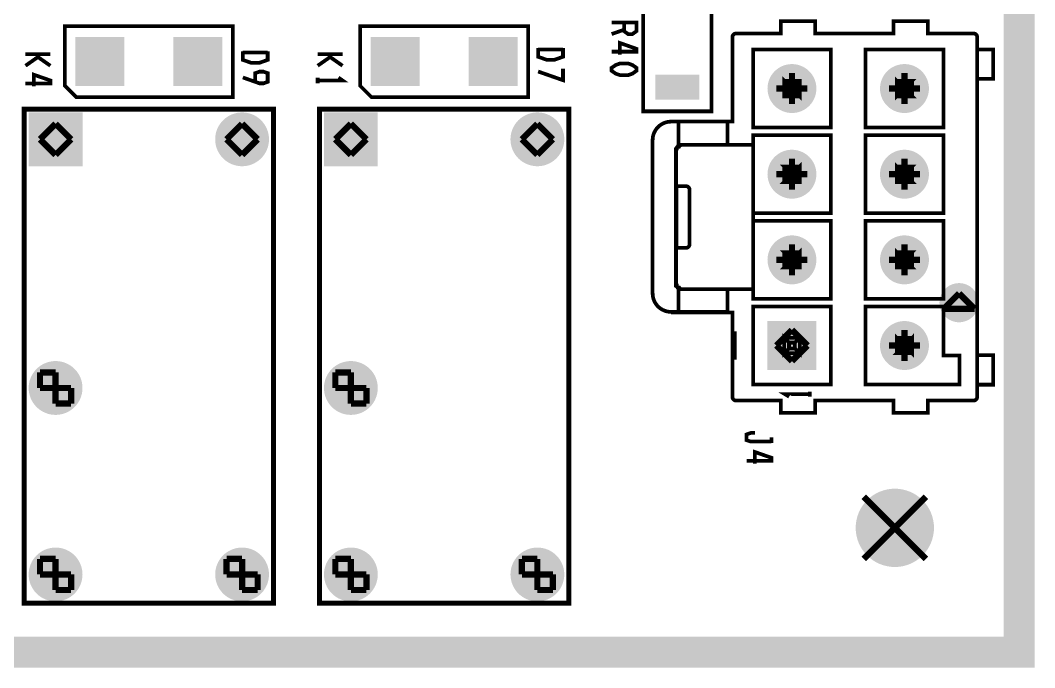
# Model space of a CAD drawing. Extents: x 36 to 154, y -1 to 63.
# Drawn here: x 112.86 to 154.3, y -0.64 to 25.82 of the extents above; entities that cross this region are included whole.
import ezdxf

# ---------------------------------------------------------------- set-up
doc = ezdxf.new("R2010")
doc.units = 0
doc.header["$MEASUREMENT"] = 0
doc.layers.get('0').update_dxf_attribs({"linetype": 'CONTINUOUS'})
for name, color, linetype in [('25-336-0_BOT', 7, 'CONTINUOUS'), ('25-336-0_DRD', 7, 'CONTINUOUS'), ('25-336-0_SST', 1, 'CONTINUOUS'), ('25-336-0_TOP', 4, 'CONTINUOUS'), ('THRUHOLE_NPT', 5, 'CONTINUOUS'), ('THRUHOLE_TAP', 10, 'CONTINUOUS')]:
    doc.layers.add(name, color=color, linetype=linetype)

# ---------------------------------------------------------------- blocks, each defined once
blk = doc.blocks.new('SQUARE_18')
blk.add_solid([(0.99949, 0.99949), (0.99949, -0.99949), (-0.99949, 0.99949), (-0.99949, -0.99949)])
blk = doc.blocks.new('ROUND_29')
at = {"const_width": 0.99949}
blk.add_lwpolyline([(-0.499744, 0, 1), (0.499744, 0, 1)], format="xyb", close=True, dxfattribs=at)
blk = doc.blocks.new('ROUND_30')
at = {"const_width": 0.8001}
blk.add_lwpolyline([(-0.40005, 0, 1), (0.40005, 0, 1)], format="xyb", close=True, dxfattribs=at)
blk = doc.blocks.new('ROUND_32')
at = {"const_width": 1.09982}
blk.add_lwpolyline([(-0.54991, 0, 1), (0.54991, 0, 1)], format="xyb", close=True, dxfattribs=at)
blk = doc.blocks.new('SQUARE_33')
blk.add_solid([(1.09982, 1.09982), (1.09982, -1.09982), (-1.09982, 1.09982), (-1.09982, -1.09982)])
blk = doc.blocks.new('ROUND_56')
at = {"const_width": 1.6002}
blk.add_lwpolyline([(-0.8001, 0, 1), (0.8001, 0, 1)], format="xyb", close=True, dxfattribs=at)
blk = doc.blocks.new('RECTANGLE_4')
blk.add_solid([(0.9017, 0.508), (0.9017, -0.508), (-0.9017, 0.508), (-0.9017, -0.508)])
blk = doc.blocks.new('ROUND_11')
at = {"const_width": 0.50038}
blk.add_lwpolyline([(-0.25019, 0, 1), (0.25019, 0, 1)], format="xyb", close=True, dxfattribs=at)
blk = doc.blocks.new('ROUND_23')
at = {"const_width": 0.59944}
blk.add_lwpolyline([(-0.29972, 0, 1), (0.29972, 0, 1)], format="xyb", close=True, dxfattribs=at)
blk = doc.blocks.new('ROUND_67')
at = {"const_width": 0.49911}
blk.add_lwpolyline([(-0.249554, 0, 1), (0.249554, 0, 1)], format="xyb", close=True, dxfattribs=at)

msp = doc.modelspace()

# ---------------------------------------------------------------- linework, layer by layer
at = {"layer": '25-336-0_DRD'}
for points, const_width in [([(38.1, 0), (153.67, 0), (153.67, 62.23), (36.83, 62.23), (36.83, 0), (38.1, 0)], 1.27), ([(144.3863, 23.66518), (144.3863, 22.39518)], 0.254), ([(148.9837, 23.66518), (148.9837, 22.39518)], 0.254), ([(145.0213, 23.03018), (143.7513, 23.03018)], 0.254), ([(149.6187, 23.03018), (148.3487, 23.03018)], 0.254), ([(114.3, 21.59), (113.665, 20.955)], 0.254), ([(114.935, 20.955), (114.3, 21.59)], 0.254), ([(121.92, 21.59), (121.285, 20.955)], 0.254), ([(122.555, 20.955), (121.92, 21.59)], 0.254), ([(126.365, 21.59), (125.73, 20.955)], 0.254), ([(127, 20.955), (126.365, 21.59)], 0.254), ([(133.985, 21.59), (133.35, 20.955)], 0.254), ([(134.62, 20.955), (133.985, 21.59)], 0.254), ([(113.665, 20.955), (114.3, 20.32)], 0.254), ([(114.3, 20.32), (114.935, 20.955)], 0.254), ([(121.285, 20.955), (121.92, 20.32)], 0.254), ([(121.92, 20.32), (122.555, 20.955)], 0.254), ([(125.73, 20.955), (126.365, 20.32)], 0.254), ([(126.365, 20.32), (127, 20.955)], 0.254), ([(133.35, 20.955), (133.985, 20.32)], 0.254), ([(133.985, 20.32), (134.62, 20.955)], 0.254), ([(144.3863, 20.16506), (144.3863, 18.89506)], 0.254), ([(148.9837, 20.16506), (148.9837, 18.89506)], 0.254), ([(145.0213, 19.53006), (143.7513, 19.53006)], 0.254), ([(149.6187, 19.53006), (148.3487, 19.53006)], 0.254), ([(144.3863, 16.66494), (144.3863, 15.39494)], 0.254), ([(148.9837, 16.66494), (148.9837, 15.39494)], 0.254), ([(145.0213, 16.02994), (143.7513, 16.02994)], 0.254), ([(149.6187, 16.02994), (148.3487, 16.02994)], 0.254), ([(151.21382, 14.66088), (150.57882, 14.02588)], 0.254), ([(151.84882, 14.02588), (151.21382, 14.66088)], 0.254), ([(150.57882, 14.02588), (151.84882, 14.02588)], 0.254), ([(144.3863, 13.16482), (143.7513, 12.52982)], 0.254), ([(145.0213, 12.52982), (144.3863, 13.16482)], 0.254), ([(148.9837, 13.16482), (148.9837, 11.89482)], 0.254), ([(143.7513, 12.52982), (144.3863, 11.89482)], 0.254), ([(144.3863, 11.89482), (145.0213, 12.52982)], 0.254), ([(149.6187, 12.52982), (148.3487, 12.52982)], 0.254), ([(113.665, 11.43), (113.665, 10.795)], 0.254), ([(114.3, 11.43), (113.665, 11.43)], 0.254), ([(114.3, 10.16), (114.3, 11.43)], 0.254), ([(125.73, 11.43), (125.73, 10.795)], 0.254), ([(126.365, 11.43), (125.73, 11.43)], 0.254), ([(126.365, 10.16), (126.365, 11.43)], 0.254), ([(113.665, 10.795), (114.935, 10.795)], 0.254), ([(114.935, 10.795), (114.935, 10.16)], 0.254), ([(125.73, 10.795), (127, 10.795)], 0.254), ([(127, 10.795), (127, 10.16)], 0.254), ([(114.935, 10.16), (114.3, 10.16)], 0.254), ([(127, 10.16), (126.365, 10.16)], 0.254), ([(149.86, 6.35), (147.32, 3.81)], 0.254), ([(149.86, 3.81), (147.32, 6.35)], 0.254), ([(113.665, 3.81), (113.665, 3.175)], 0.254), ([(114.3, 3.81), (113.665, 3.81)], 0.254), ([(114.3, 2.54), (114.3, 3.81)], 0.254), ([(121.285, 3.81), (121.285, 3.175)], 0.254), ([(121.92, 3.81), (121.285, 3.81)], 0.254), ([(121.92, 2.54), (121.92, 3.81)], 0.254), ([(125.73, 3.81), (125.73, 3.175)], 0.254), ([(126.365, 3.81), (125.73, 3.81)], 0.254), ([(126.365, 2.54), (126.365, 3.81)], 0.254), ([(133.35, 3.81), (133.35, 3.175)], 0.254), ([(133.985, 3.81), (133.35, 3.81)], 0.254), ([(133.985, 2.54), (133.985, 3.81)], 0.254), ([(113.665, 3.175), (114.935, 3.175)], 0.254), ([(114.935, 3.175), (114.935, 2.54)], 0.254), ([(121.285, 3.175), (122.555, 3.175)], 0.254), ([(122.555, 3.175), (122.555, 2.54)], 0.254), ([(125.73, 3.175), (127, 3.175)], 0.254), ([(127, 3.175), (127, 2.54)], 0.254), ([(133.35, 3.175), (134.62, 3.175)], 0.254), ([(134.62, 3.175), (134.62, 2.54)], 0.254), ([(114.935, 2.54), (114.3, 2.54)], 0.254), ([(122.555, 2.54), (121.92, 2.54)], 0.254), ([(127, 2.54), (126.365, 2.54)], 0.254), ([(134.62, 2.54), (133.985, 2.54)], 0.254)]:
    msp.add_lwpolyline(points, dxfattribs=dict(at, const_width=const_width))
at = {"layer": '25-336-0_SST'}
for points, const_width in [([(141.097, 22.098), (138.303, 22.098), (138.303, 27.432), (141.097, 27.432), (141.097, 22.098)], 0.1524), ([(137.52576, 25.7302), (137.52576, 25.3746), (137.69594, 25.25522), (137.86612, 25.25522), (138.03376, 25.3746), (138.03376, 25.7302), (137.01776, 25.7302)], 0.1524), ([(151.8031, 25.28062), (149.93366, 25.28062), (149.93366, 25.77846), (148.53412, 25.77846), (148.53412, 25.28062), (145.33626, 25.28062), (145.33626, 25.77846), (143.93418, 25.77846), (143.93418, 25.28062), (142.10538, 25.28062)], 0.1524), ([(115.1382, 22.6822), (121.539, 22.6822), (121.539, 25.5778), (114.681, 25.5778), (114.681, 23.1394), (115.1382, 22.6822)], 0.1524), ([(127.2032, 22.6822), (133.604, 22.6822), (133.604, 25.5778), (126.746, 25.5778), (126.746, 23.1394), (127.2032, 22.6822)], 0.1524), ([(137.52576, 25.43302), (137.01776, 25.25522)], 0.1524), ([(137.35812, 24.41702), (137.35812, 24.892), (138.03376, 24.65324), (138.03376, 24.5364), (137.01776, 24.5364)], 0.1524), ([(141.95552, 25.12822), (141.95552, 21.6789), (141.8844, 21.6789), (141.75486, 21.6789), (141.75486, 20.72894)], 0.1524), ([(151.9555, 10.42924), (151.9555, 25.12822)], 0.1524), ([(114.08664, 24.4348), (113.07064, 24.4348)], 0.1524), ([(121.95048, 24.55672), (121.95048, 24.20112), (122.2883, 24.08174), (122.62866, 24.08174), (122.96648, 24.20112), (122.96648, 24.55672)], 0.1524), ([(121.95048, 24.4983), (122.96648, 24.4983)], 0.1524), ([(126.02464, 24.4348), (125.00864, 24.4348)], 0.1524), ([(134.01548, 24.68372), (134.01548, 24.32812), (134.3533, 24.20874), (134.69366, 24.20874), (135.03148, 24.32812), (135.03148, 24.68372)], 0.1524), ([(134.01548, 24.6253), (135.03148, 24.6253)], 0.1524), ([(142.79626, 21.44014), (145.97634, 21.44014), (145.97634, 24.62022), (142.79626, 24.62022), (142.79626, 21.44014)], 0.1524), ([(147.39366, 21.44014), (150.57374, 21.44014), (150.57374, 24.62022), (147.39366, 24.62022), (147.39366, 21.44014)], 0.1524), ([(151.9555, 24.63038), (152.6032, 24.63038), (152.6032, 23.42896), (151.9555, 23.42896)], 0.1524), ([(113.07064, 23.96236), (113.57864, 24.31796), (114.08664, 23.96236)], 0.1524), ([(125.00864, 23.96236), (125.51664, 24.31796), (126.02464, 23.96236)], 0.1524), ([(137.01776, 23.876), (137.18794, 23.99284), (137.35812, 24.0538), (137.69594, 24.0538), (137.86612, 23.99284), (138.03376, 23.876), (138.03376, 23.75662), (137.86612, 23.63724), (137.69594, 23.57882), (137.35812, 23.57882), (137.18794, 23.63724), (137.01776, 23.75662), (137.01776, 23.876)], 0.1524), ([(113.40846, 23.12416), (113.40846, 23.5966), (114.08664, 23.36038), (114.08664, 23.241), (113.07064, 23.241)], 0.1524), ([(122.45848, 23.3045), (122.45848, 23.6601), (122.62866, 23.71852), (122.7963, 23.71852), (122.96648, 23.6601), (122.96648, 23.3045), (122.7963, 23.24354), (122.62866, 23.24354), (121.95048, 23.4823)], 0.1524), ([(134.01548, 23.72614), (135.03148, 23.37054), (135.03148, 23.84552)], 0.1524), ([(125.00864, 23.241), (125.00864, 23.47976)], 0.1524), ([(125.00864, 23.36038), (126.02464, 23.36038), (125.85446, 23.47976)], 0.1524), ([(144.0688, 23.34768), (144.7038, 23.34768), (144.7038, 22.71268), (144.50314, 22.9108), (144.50314, 23.14702), (144.26692, 23.14702), (144.0688, 23.34768), (144.0688, 22.71268), (144.7038, 22.71268)], 0.1524), ([(144.26692, 23.14702), (144.26692, 22.9108), (144.0688, 22.71268)], 0.1524), ([(144.50314, 23.14702), (144.7038, 23.34768)], 0.1524), ([(148.86686, 23.14702), (148.86686, 22.9108), (148.6662, 22.71268), (148.6662, 23.34768), (148.86686, 23.14702), (149.10308, 23.14702), (149.3012, 23.34768), (148.6662, 23.34768)], 0.1524), ([(149.10308, 23.14702), (149.10308, 22.9108), (148.86686, 22.9108)], 0.1524), ([(149.3012, 23.34768), (149.3012, 22.71268)], 0.1524), ([(144.50314, 22.9108), (144.26692, 22.9108)], 0.1524), ([(149.10308, 22.9108), (149.3012, 22.71268), (148.6662, 22.71268)], 0.1524), ([(113.11382, 22.18436), (123.20524, 22.18436), (123.20524, 2.00406), (113.01476, 2.00406), (113.01476, 22.18436), (113.11382, 22.18436)], 0.20066), ([(125.17882, 22.18436), (135.27024, 22.18436), (135.27024, 2.00406), (125.07976, 2.00406), (125.07976, 22.18436), (125.17882, 22.18436)], 0.20066), ([(141.75486, 21.6789), (141.4653, 21.6789), (139.75588, 21.6789), (139.44854, 21.6789)], 0.1524), ([(139.75588, 21.6789), (139.75588, 20.72386)], 0.1524), ([(142.79626, 20.72894), (142.79626, 21.1201), (145.97634, 21.1201), (145.97634, 17.94002), (142.79626, 17.94002), (142.79626, 20.57908), (142.79626, 20.72894), (141.8844, 20.72894), (141.75486, 20.72894), (141.4653, 20.72894), (139.79906, 20.72894), (139.75588, 20.72386), (139.6492, 20.57908), (139.6492, 14.98092), (139.75334, 14.98092)], 0.1524), ([(147.39366, 17.94002), (150.57374, 17.94002), (150.57374, 21.1201), (147.39366, 21.1201), (147.39366, 17.94002)], 0.1524), ([(138.69416, 14.65834), (138.69416, 20.94738)], 0.1524), ([(138.69416, 20.92452), (138.69416, 14.63548)], 0.1524), ([(139.6492, 20.57908), (139.75334, 20.57908)], 0.1524), ([(144.26692, 19.6469), (144.26692, 19.41068), (144.0688, 19.21256), (144.7038, 19.21256), (144.7038, 19.84756), (144.50314, 19.6469), (144.26692, 19.6469), (144.0688, 19.84756), (144.7038, 19.84756)], 0.1524), ([(144.0688, 19.84756), (144.0688, 19.21256)], 0.1524), ([(148.6662, 19.21256), (148.86686, 19.41068), (149.10308, 19.41068), (149.3012, 19.21256), (148.6662, 19.21256), (148.6662, 19.84756), (148.86686, 19.6469), (149.10308, 19.6469), (149.10308, 19.41068)], 0.1524), ([(149.10308, 19.6469), (149.3012, 19.84756), (148.6662, 19.84756)], 0.1524), ([(149.3012, 19.84756), (149.3012, 19.21256)], 0.1524), ([(144.50314, 19.6469), (144.50314, 19.41068), (144.26692, 19.41068)], 0.1524), ([(144.7038, 19.21256), (144.50314, 19.41068)], 0.1524), ([(148.86686, 19.41068), (148.86686, 19.6469)], 0.1524), ([(140.0556, 16.52016), (139.9032, 16.52016), (139.75334, 16.52016), (139.66952, 16.52016), (139.66952, 19.03984), (139.75334, 19.03984), (139.9032, 19.03984)], 0.1524), ([(139.9032, 19.03984), (140.0556, 19.03984)], 0.1524), ([(140.20546, 18.88998), (140.20546, 16.67002)], 0.1524), ([(142.79626, 17.94002), (142.79626, 17.61998), (142.79626, 14.98092), (142.79626, 14.83106), (141.8844, 14.83106), (141.75486, 14.83106), (141.4653, 14.83106), (139.79906, 14.83106), (139.75588, 14.83614), (139.75588, 13.8811), (139.44854, 13.8811)], 0.1524), ([(142.79626, 14.83106), (142.79626, 14.4399), (145.97634, 14.4399), (145.97634, 17.61998), (142.79626, 17.61998)], 0.1524), ([(150.57374, 17.61998), (147.39366, 17.61998), (147.39366, 14.4399), (150.57374, 14.4399), (150.57374, 17.61998)], 0.1524), ([(144.26692, 16.14678), (144.26692, 15.9131), (144.0688, 15.71244), (144.7038, 15.71244), (144.7038, 16.34744), (144.50314, 16.14678), (144.26692, 16.14678), (144.0688, 16.34744), (144.7038, 16.34744)], 0.1524), ([(144.0688, 16.34744), (144.0688, 15.71244)], 0.1524), ([(144.50314, 16.14678), (144.50314, 15.9131), (144.26692, 15.9131)], 0.1524), ([(148.6662, 15.71244), (148.86686, 15.9131), (149.10308, 15.9131), (149.3012, 15.71244), (148.6662, 15.71244), (148.6662, 16.34744), (148.86686, 16.14678), (149.10308, 16.14678), (149.10308, 15.9131)], 0.1524), ([(149.10308, 16.14678), (149.3012, 16.34744), (148.6662, 16.34744)], 0.1524), ([(148.86686, 15.9131), (148.86686, 16.14678)], 0.1524), ([(149.3012, 16.34744), (149.3012, 15.71244)], 0.1524), ([(144.7038, 15.71244), (144.50314, 15.9131)], 0.1524), ([(139.6492, 14.98092), (139.75588, 14.83614)], 0.1524), ([(141.75486, 14.83106), (141.75486, 13.8811), (141.8844, 13.8811), (141.95552, 13.8811), (141.95552, 13.0302), (141.95552, 12.02944), (141.95552, 10.42924)], 0.1524), ([(142.79626, 10.93978), (145.97634, 10.93978), (145.97634, 14.11986), (142.79626, 14.11986), (142.79626, 10.93978)], 0.1524), ([(147.39366, 10.93978), (151.23414, 10.93978), (151.23414, 12.12088), (150.57374, 12.12088), (150.57374, 14.11986), (147.39366, 14.11986), (147.39366, 10.93978)], 0.1524), ([(141.75486, 13.90396), (141.4653, 13.90396), (139.75588, 13.90396), (139.44854, 13.90396)], 0.1524), ([(141.75486, 13.8811), (141.4653, 13.8811), (139.75588, 13.8811)], 0.1524), ([(141.95552, 12.02944), (142.05458, 12.02944), (142.05458, 13.0302), (141.95552, 13.0302)], 0.1524), ([(144.0688, 12.84732), (144.7038, 12.84732), (144.7038, 12.21232), (144.50314, 12.41298), (144.50314, 12.64666), (144.26692, 12.64666), (144.0688, 12.84732), (144.0688, 12.21232), (144.26692, 12.41298), (144.26692, 12.64666)], 0.1524), ([(144.50314, 12.64666), (144.7038, 12.84732)], 0.1524), ([(149.3012, 12.21232), (148.6662, 12.21232), (148.86686, 12.41298), (149.10308, 12.41298), (149.3012, 12.21232), (149.3012, 12.84732), (149.10308, 12.64666), (148.86686, 12.64666), (148.6662, 12.84732), (148.6662, 12.21232)], 0.1524), ([(149.3012, 12.84732), (148.6662, 12.84732)], 0.1524), ([(144.50314, 12.41298), (144.26692, 12.41298)], 0.1524), ([(148.86686, 12.64666), (148.86686, 12.41298)], 0.1524), ([(149.10308, 12.64666), (149.10308, 12.41298)], 0.1524), ([(144.0688, 12.21232), (144.7038, 12.21232)], 0.1524), ([(151.9555, 10.92962), (152.6032, 10.92962), (152.6032, 12.13104), (151.9555, 12.13104)], 0.1524), ([(145.11782, 10.541), (144.10182, 10.541), (144.272, 10.4394)], 0.1524), ([(145.11782, 10.6426), (145.11782, 10.4394)], 0.1524), ([(142.10538, 10.27938), (143.93418, 10.27938), (143.93418, 9.779), (145.33626, 9.779), (145.33626, 10.27938), (148.53412, 10.27938), (148.53412, 9.779), (149.93366, 9.779), (149.93366, 10.27938), (151.8031, 10.27938)], 0.1524), ([(142.875, 8.95858), (142.70482, 8.95858), (142.53464, 8.89762), (142.53464, 8.6614), (142.70482, 8.60298), (143.55064, 8.60298)], 0.1524), ([(143.55064, 8.54202), (143.55064, 8.78078)], 0.1524), ([(142.875, 7.70382), (142.875, 8.1788), (143.55064, 7.94258), (143.55064, 7.8232), (142.53464, 7.8232)], 0.1524)]:
    msp.add_lwpolyline(points, dxfattribs=dict(at, const_width=const_width))
at = {"layer": '25-336-0_SST', "const_width": 0.1524}
for points in [[(142.10538, 25.28062, 0.4142136), (141.95298, 25.12822)], [(151.9555, 25.12822, 0.4142136), (151.8031, 25.28062)], [(139.44854, 21.6789, 0.4142136), (138.69416, 20.92452)], [(139.9032, 20.72894, 0.4142136), (139.75334, 20.57908)], [(140.20546, 18.88998, 0.4142136), (140.0556, 19.03984)], [(140.0556, 16.52016, 0.4142136), (140.20546, 16.67002)], [(139.75334, 14.98092, 0.4142136), (139.9032, 14.83106)], [(138.69416, 14.65834, 0.4142136), (139.44854, 13.90396)], [(141.95552, 10.42924, 0.4142136), (142.10538, 10.27938)], [(151.8031, 10.27938, 0.4142136), (151.95296, 10.42924)]]:
    msp.add_lwpolyline(points, format="xyb", dxfattribs=at)

# ---------------------------------------------------------------- block references
at = {"layer": '25-336-0_BOT'}
for name, p in [('ROUND_29', (144.3863, 23.03018)), ('ROUND_29', (148.9837, 23.03018)), ('SQUARE_33', (114.3, 20.955)), ('ROUND_32', (121.92, 20.955)), ('SQUARE_33', (126.365, 20.955)), ('ROUND_32', (133.985, 20.955)), ('ROUND_29', (144.3863, 19.53006)), ('ROUND_29', (148.9837, 19.53006)), ('ROUND_29', (144.3863, 16.02994)), ('ROUND_29', (148.9837, 16.02994)), ('ROUND_30', (151.21382, 14.27988)), ('SQUARE_18', (144.3863, 12.52982)), ('ROUND_29', (148.9837, 12.52982)), ('ROUND_32', (114.3, 10.795)), ('ROUND_32', (126.365, 10.795)), ('ROUND_56', (148.59, 5.08)), ('ROUND_32', (114.3, 3.175)), ('ROUND_32', (121.92, 3.175)), ('ROUND_32', (126.365, 3.175)), ('ROUND_32', (133.985, 3.175))]:
    msp.add_blockref(name, p, dxfattribs=at)
at = {"layer": '25-336-0_TOP'}
for name, p in [('SQUARE_18', (116.11102, 24.13)), ('SQUARE_18', (120.10898, 24.13)), ('SQUARE_18', (128.17602, 24.13)), ('SQUARE_18', (132.17398, 24.13)), ('ROUND_29', (144.3863, 23.03018)), ('ROUND_29', (148.9837, 23.03018)), ('RECTANGLE_4', (139.7, 23.0886)), ('SQUARE_33', (114.3, 20.955)), ('ROUND_32', (121.92, 20.955)), ('SQUARE_33', (126.365, 20.955)), ('ROUND_32', (133.985, 20.955)), ('ROUND_29', (144.3863, 19.53006)), ('ROUND_29', (148.9837, 19.53006)), ('ROUND_29', (144.3863, 16.02994)), ('ROUND_29', (148.9837, 16.02994)), ('ROUND_30', (151.21382, 14.27988)), ('SQUARE_18', (144.3863, 12.52982)), ('ROUND_29', (148.9837, 12.52982)), ('ROUND_32', (114.3, 10.795)), ('ROUND_32', (126.365, 10.795)), ('ROUND_56', (148.59, 5.08)), ('ROUND_32', (114.3, 3.175)), ('ROUND_32', (121.92, 3.175)), ('ROUND_32', (126.365, 3.175)), ('ROUND_32', (133.985, 3.175))]:
    msp.add_blockref(name, p, dxfattribs=at)
at = {"layer": 'THRUHOLE_NPT'}
for name, p in [('ROUND_30', (151.21382, 14.27988)), ('ROUND_56', (148.59, 5.08))]:
    msp.add_blockref(name, p, dxfattribs=at)
at = {"layer": 'THRUHOLE_TAP'}
for name, p in [('ROUND_67', (144.3863, 23.03018)), ('ROUND_67', (148.9837, 23.03018)), ('ROUND_11', (114.3, 20.955)), ('ROUND_11', (121.92, 20.955)), ('ROUND_11', (126.365, 20.955)), ('ROUND_11', (133.985, 20.955)), ('ROUND_67', (144.3863, 19.53006)), ('ROUND_67', (148.9837, 19.53006)), ('ROUND_67', (144.3863, 16.02994)), ('ROUND_67', (148.9837, 16.02994)), ('ROUND_11', (144.3863, 12.52982)), ('ROUND_67', (148.9837, 12.52982)), ('ROUND_23', (114.3, 10.795)), ('ROUND_23', (126.365, 10.795)), ('ROUND_23', (114.3, 3.175)), ('ROUND_23', (121.92, 3.175)), ('ROUND_23', (126.365, 3.175)), ('ROUND_23', (133.985, 3.175))]:
    msp.add_blockref(name, p, dxfattribs=at)

doc.saveas('drawing.dxf')
